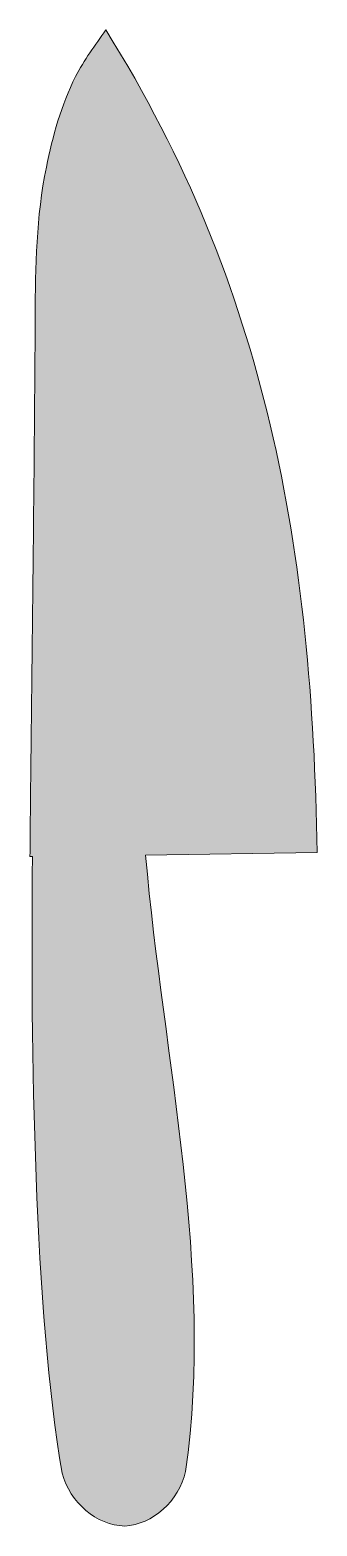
# Model space of a CAD drawing. Header units: inches. Extents: x 0 to 19, y 0 to 102.
import ezdxf

# ---------------------------------------------------------------- set-up
doc = ezdxf.new("R2010")
doc.units = ezdxf.units.IN
doc.header["$MEASUREMENT"] = 0
doc.layers.add('Layer 1', color=7, linetype='Continuous')

msp = doc.modelspace()

# ---------------------------------------------------------------- hatches: boundary and pattern name
at = {"layer": 'Layer 1', "true_color": 0x1b75bb}
h = msp.add_hatch(color=152, dxfattribs=at)
h.dxf.hatch_style = 2
edge = h.paths.add_edge_path()
edge.add_spline(control_points=[(3.09, 98.43), (2.13, 96.51), (1.53, 94.38), (1.11, 92.28), (0.43, 88.92), (0.36, 85.53), (0.35, 82.13), (0.33, 77.05), (0.28, 71.98), (0.23, 66.91), (0.17, 61.5), (0.11, 56.09), (0.05, 50.68), (0.03, 48.94), (0.01, 47.2), (0, 45.46), (0, 45.46), (0.17, 45.46), (0.17, 45.46), (0.03, 32.26), (0.29, 14.6), (2.18, 3.59), (2.72, 1.59), (4.5, 0.06), (6.42, 0), (8.34, 0.11), (10.07, 1.69), (10.55, 3.71), (12.51, 17.47), (9.05, 31.6), (7.84, 45.57), (7.84, 45.57), (19.46, 45.74), (19.46, 45.74), (19.16, 66.17), (16.07, 84.11), (5.14, 101.6), (4.43, 100.56), (3.66, 99.56), (3.09, 98.43)], knot_values=[0, 0, 0, 0, 1, 1, 1, 2, 2, 2, 3, 3, 3, 4, 4, 4, 5, 5, 5, 6, 6, 6, 7, 7, 7, 8, 8, 8, 9, 9, 9, 10, 10, 10, 11, 11, 11, 12, 12, 12, 13, 13, 13, 13], degree=3, periodic=1)

# ---------------------------------------------------------------- linework, layer by layer
at = {"layer": 'Layer 1', "lineweight": 0}
msp.add_open_spline([(3.09, 98.43), (2.13, 96.51), (1.53, 94.38), (1.11, 92.28), (0.43, 88.92), (0.36, 85.53), (0.35, 82.13), (0.33, 77.05), (0.28, 71.98), (0.23, 66.91), (0.17, 61.5), (0.11, 56.09), (0.05, 50.68), (0.03, 48.94), (0.01, 47.2), (0, 45.46), (0, 45.46), (0.17, 45.46), (0.17, 45.46), (0.03, 32.26), (0.29, 14.6), (2.18, 3.59), (2.72, 1.59), (4.5, 0.06), (6.42, 0), (8.34, 0.11), (10.07, 1.69), (10.55, 3.71), (12.51, 17.47), (9.05, 31.6), (7.84, 45.57), (7.84, 45.57), (19.46, 45.74), (19.46, 45.74), (19.16, 66.17), (16.07, 84.11), (5.14, 101.6), (4.43, 100.56), (3.66, 99.56), (3.09, 98.43)], degree=3, knots=[0, 0, 0, 0, 1, 1, 1, 2, 2, 2, 3, 3, 3, 4, 4, 4, 5, 5, 5, 6, 6, 6, 7, 7, 7, 8, 8, 8, 9, 9, 9, 10, 10, 10, 11, 11, 11, 12, 12, 12, 13, 13, 13, 13], dxfattribs=at)

doc.saveas('drawing.dxf')
